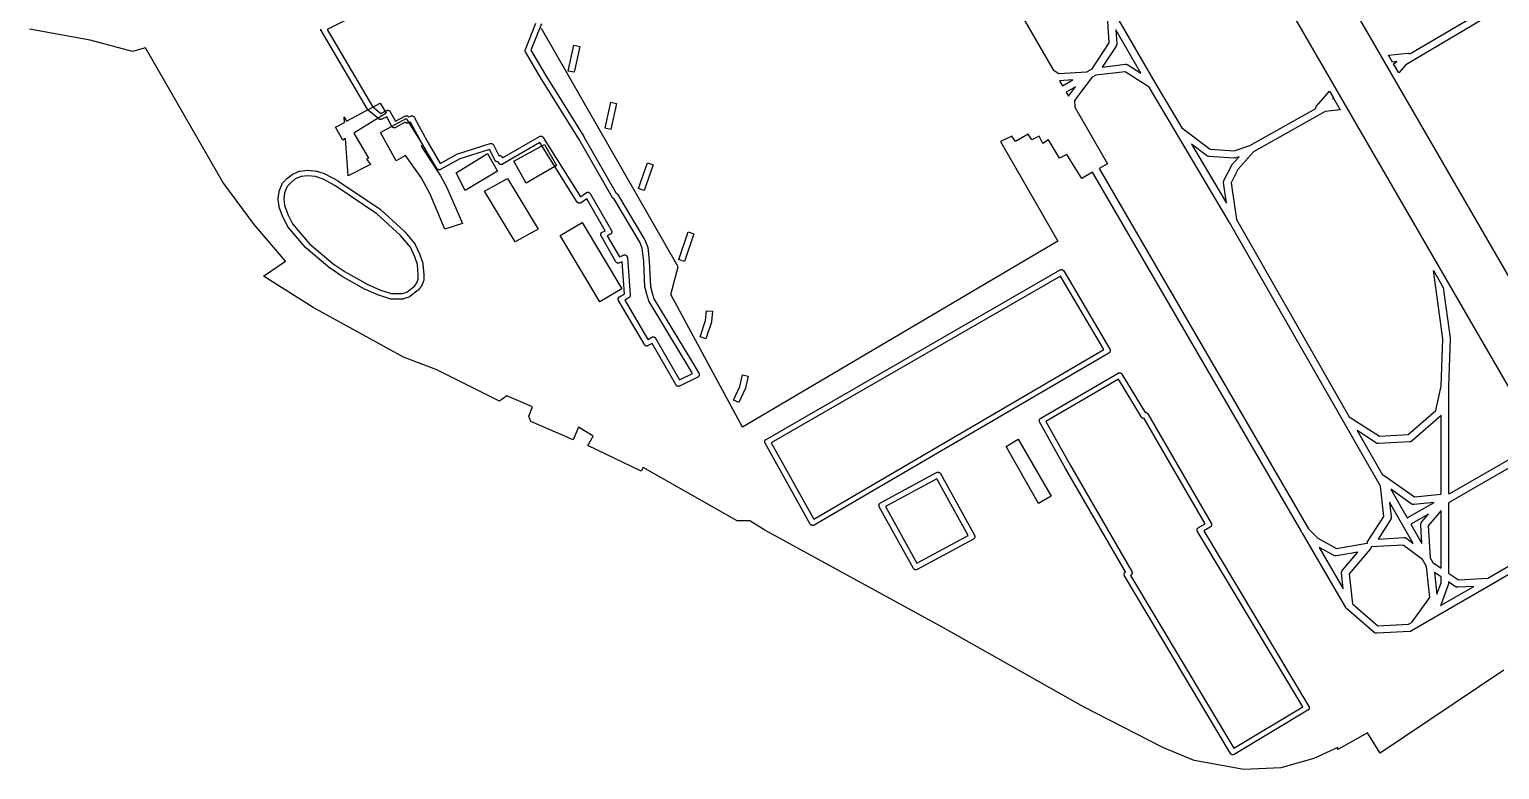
# Model space of a CAD drawing. Header units: millimetres. Extents: x 3 to 263, y 3 to 223.
# Drawn here: x 38.8 to 102.7, y 78.8 to 110.9 of the extents above; entities that cross this region are included whole.
import ezdxf

# ---------------------------------------------------------------- set-up
doc = ezdxf.new("R2010")
doc.units = ezdxf.units.MM
for name, color, linetype in [('CUT', 1, 'Continuous'), ('ENGRAVE_DARK', 7, 'Continuous'), ('ENGRAVE_LIGHT', 8, 'Continuous')]:
    doc.layers.add(name, color=color, linetype=linetype)

msp = doc.modelspace()

# ---------------------------------------------------------------- linework, layer by layer
at = {"layer": 'CUT'}
msp.add_lwpolyline([(102.84, 83.08), (97.48, 79.48), (96.92, 80.36), (95.64, 79.64), (95.64, 79.72), (94.6, 79.24), (93.16, 78.84), (91.56, 78.76), (89.4, 79.16), (88.04, 79.72), (84.6, 81.48), (78.52, 84.92), (70.76, 89.16), (70.12, 89.56), (69.56, 89.56), (65.48, 91.88), (65.4, 91.72), (63.08, 92.84), (63.32, 93.24), (62.68, 93.64), (62.44, 93.08), (60.6, 93.88), (60.52, 94.12), (60.68, 94.52), (59.56, 95), (59.24, 94.76), (56.52, 96.12), (55.08, 96.68), (51.16, 98.84), (49, 100.2), (49.96, 100.84), (48.6, 102.44), (47.24, 104.28), (43.88, 110.12), (43.32, 109.96), (41.48, 110.44), (38.84, 110.92)], dxfattribs=at)
at = {"layer": 'ENGRAVE_DARK'}
msp.add_lwpolyline([(64.539, 166.732), (112.097, 84.552), (112.061, 84.545), (112.061, 84.545), (111.766, 84.471), (111.709, 84.454), (111.423, 84.351), (111.369, 84.328), (111.094, 84.198), (111.042, 84.171), (110.781, 84.014), (110.732, 83.982), (110.487, 83.8), (110.442, 83.763), (110.216, 83.559), (110.175, 83.517), (110.021, 83.348), (62.463, 165.528)], dxfattribs=at)
for points in [[(62.233, 109.107), (62.473, 110.227), (62.727, 110.173), (62.487, 109.053), (62.233, 109.107)], [(52.448, 106.107), (52.122, 106.663), (52.514, 106.873), (52.497, 107.114), (52.609, 106.925), (54.073, 107.713), (54.327, 107.273), (52.92, 106.4), (53.56, 105.32), (53.48, 105.28), (53.64, 105.04), (52.673, 104.557), (52.562, 106.178), (52.448, 106.107)], [(64.073, 107.747), (64.327, 107.693), (64.087, 106.573), (63.833, 106.627), (64.073, 107.747)], [(55.843, 105.835), (56.68, 104.56), (56.96, 104.04), (57.64, 102.48), (56.88, 102.24), (56.24, 103.76), (55.84, 104.48), (55.163, 105.436), (54.76, 105.2), (54.08, 106.44), (55.2, 107.04), (55.92, 105.88), (55.843, 105.835)], [(58.72, 105.52), (59.16, 104.76), (57.76, 103.92), (57.36, 104.68), (58.72, 105.52)], [(59.866, 105.184), (61.2, 105.92), (61.72, 105), (60.4, 104.24), (59.866, 105.184)], [(65.678, 105.124), (65.922, 105.036), (65.522, 103.916), (65.278, 104.004), (65.678, 105.124)], [(59.92, 101.68), (58.6, 103.88), (59.6, 104.44), (60.92, 102.24), (59.92, 101.68)], [(61.88, 101.96), (62.84, 102.52), (64.56, 99.64), (63.6, 99.08), (61.88, 101.96)], [(67.037, 100.921), (67.437, 102.121), (67.683, 102.039), (67.283, 100.839), (67.037, 100.921)], [(68.449, 98.228), (68.447, 98.213), (68.443, 98.199), (68.203, 97.479), (67.957, 97.561), (68.192, 98.267), (68.231, 98.692), (68.489, 98.668), (68.449, 98.228)], [(69.927, 95.331), (69.923, 95.318), (69.918, 95.305), (69.638, 94.705), (69.402, 94.815), (69.676, 95.403), (69.793, 95.909), (70.047, 95.851), (69.927, 95.331)], [(83.2, 90.64), (82.64, 90.32), (81.24, 92.8), (81.76, 93.12), (83.2, 90.64)]]:
    msp.add_lwpolyline(points, close=True, dxfattribs=at)
at = {"layer": 'ENGRAVE_LIGHT'}
for points in [[(85.647, 111.508), (82.496, 116.958), (82.496, 116.959), (82.494, 116.96), (82.49, 116.964), (82.486, 116.968), (82.484, 116.97), (82.483, 116.971), (81.481, 118.05), (80.531, 118.196), (79.814, 117.981), (78.924, 116.868), (78.936, 116.675), (83.282, 109.157), (83.523, 109.003), (84.75, 109.075), (84.968, 109.2), (85.717, 110.324), (85.647, 111.508)], [(86.513, 109.382), (86.527, 109.375), (87.091, 109.012), (86.004, 110.891), (86.04, 110.289), (86.04, 110.275), (86.039, 110.26), (86.036, 110.245), (86.032, 110.231), (86.027, 110.217), (86.021, 110.204), (86.013, 110.191), (85.405, 109.279), (86.421, 109.399), (86.437, 109.4), (86.453, 109.399), (86.468, 109.397), (86.484, 109.394), (86.499, 109.389), (86.513, 109.382)], [(83.556, 108.684), (83.684, 108.462), (84.129, 108.718), (83.556, 108.684)], [(96.892, 88.598), (96.9, 88.599), (96.908, 88.6), (96.908, 88.6), (96.908, 88.6), (96.916, 88.6), (96.92, 88.6), (96.92, 88.602), (96.92, 88.607), (96.92, 88.61), (96.921, 88.613), (96.921, 88.618), (96.922, 88.622), (96.922, 88.625), (96.923, 88.628), (96.924, 88.633), (96.925, 88.638), (96.925, 88.641), (96.926, 88.644), (96.928, 88.648), (96.929, 88.653), (96.93, 88.656), (96.931, 88.659), (96.933, 88.663), (96.935, 88.667), (96.936, 88.67), (96.938, 88.673), (96.94, 88.677), (96.942, 88.681), (96.944, 88.684), (96.945, 88.687), (97.635, 89.759), (97.488, 91.079), (90.942, 102.519), (87.442, 108.406), (86.402, 109.074), (85.131, 108.925), (84.976, 108.836), (84.976, 108.835), (84.973, 108.831), (84.969, 108.826), (84.968, 108.824), (84.967, 108.822), (84.203, 107.83), (84.221, 107.535), (85.64, 105.08), (85.272, 104.869), (94.362, 89.224), (94.777, 88.809), (95.587, 88.367), (96.892, 88.598)], [(83.844, 108.185), (83.943, 108.016), (84.254, 108.421), (83.844, 108.185)], [(89.944, 105.432), (89.291, 105.922), (90.808, 103.37), (90.682, 104.257), (90.68, 104.273), (90.68, 104.29), (90.682, 104.306), (90.685, 104.321), (90.69, 104.337), (90.697, 104.352), (91.017, 104.992), (91.024, 105.004), (91.032, 105.016), (91.041, 105.027), (91.356, 105.377), (91.211, 105.328), (91.195, 105.324), (91.18, 105.321), (91.164, 105.32), (91.149, 105.32), (90.029, 105.4), (90.013, 105.402), (89.999, 105.405), (89.984, 105.41), (89.97, 105.416), (89.957, 105.423), (89.944, 105.432)], [(49.847, 102.759), (49.687, 103.199), (49.683, 103.212), (49.681, 103.225), (49.641, 103.545), (49.64, 103.556), (49.64, 103.566), (49.641, 103.577), (49.681, 103.857), (49.684, 103.87), (49.688, 103.882), (49.808, 104.202), (49.813, 104.214), (49.819, 104.225), (49.827, 104.235), (49.835, 104.245), (50.035, 104.445), (50.045, 104.454), (50.245, 104.614), (50.254, 104.62), (50.263, 104.626), (50.273, 104.63), (50.553, 104.75), (50.563, 104.754), (50.574, 104.757), (50.585, 104.759), (50.905, 104.799), (50.919, 104.8), (50.933, 104.799), (51.293, 104.759), (51.306, 104.757), (51.318, 104.754), (51.678, 104.634), (51.688, 104.63), (51.697, 104.626), (52.217, 104.346), (52.227, 104.34), (54.067, 103.1), (54.074, 103.094), (54.081, 103.088), (55.121, 102.128), (55.132, 102.118), (55.572, 101.598), (55.578, 101.589), (55.584, 101.579), (55.589, 101.57), (55.789, 101.13), (55.794, 101.118), (55.914, 100.758), (55.918, 100.744), (55.92, 100.73), (55.96, 100.25), (55.96, 100.24), (55.96, 100.04), (55.959, 100.029), (55.958, 100.017), (55.955, 100.006), (55.951, 99.995), (55.871, 99.795), (55.867, 99.786), (55.862, 99.777), (55.856, 99.768), (55.736, 99.608), (55.729, 99.6), (55.722, 99.592), (55.714, 99.585), (55.354, 99.305), (55.343, 99.298), (55.331, 99.291), (55.318, 99.286), (55.078, 99.206), (55.066, 99.203), (55.053, 99.201), (55.04, 99.2), (54.52, 99.2), (54.507, 99.201), (54.494, 99.203), (54.482, 99.206), (54.002, 99.366), (53.993, 99.37), (53.433, 99.61), (53.421, 99.615), (52.421, 100.175), (52.412, 100.181), (51.892, 100.541), (51.882, 100.548), (50.842, 101.428), (50.836, 101.435), (50.829, 101.442), (50.069, 102.322), (50.063, 102.329), (50.057, 102.338), (50.053, 102.346), (49.853, 102.746), (49.847, 102.759)], [(55.554, 99.765), (55.654, 99.899), (55.72, 100.063), (55.72, 100.235), (55.682, 100.696), (55.568, 101.036), (55.378, 101.455), (54.953, 101.957), (53.925, 102.906), (52.098, 104.137), (51.592, 104.409), (51.254, 104.522), (50.921, 104.559), (50.632, 104.523), (50.382, 104.416), (50.2, 104.27), (50.023, 104.094), (49.917, 103.81), (49.881, 103.559), (49.917, 103.268), (50.07, 102.847), (50.261, 102.467), (51.005, 101.606), (52.033, 100.735), (52.544, 100.382), (53.533, 99.828), (54.083, 99.592), (54.539, 99.44), (55.021, 99.44), (55.223, 99.507), (55.554, 99.765)], [(72.808, 89.364), (72.797, 89.368), (72.786, 89.373), (72.776, 89.379), (72.766, 89.386), (72.757, 89.393), (72.749, 89.402), (72.741, 89.411), (72.735, 89.422), (70.775, 92.942), (70.77, 92.952), (70.766, 92.963), (70.763, 92.974), (70.761, 92.986), (70.76, 92.997), (70.76, 93.009), (70.762, 93.021), (70.764, 93.032), (70.768, 93.043), (70.773, 93.054), (70.778, 93.064), (70.785, 93.073), (70.793, 93.082), (70.801, 93.09), (70.81, 93.098), (70.82, 93.104), (83.58, 100.464), (83.59, 100.469), (83.601, 100.474), (83.613, 100.477), (83.624, 100.479), (83.636, 100.48), (83.648, 100.48), (83.659, 100.478), (83.671, 100.476), (83.682, 100.472), (83.693, 100.468), (83.703, 100.462), (83.712, 100.456), (83.721, 100.448), (83.73, 100.44), (83.737, 100.431), (83.743, 100.421), (85.743, 97.021), (85.749, 97.01), (85.753, 96.999), (85.757, 96.988), (85.759, 96.977), (85.76, 96.965), (85.76, 96.953), (85.759, 96.941), (85.756, 96.93), (85.753, 96.918), (85.748, 96.908), (85.742, 96.897), (85.736, 96.888), (85.728, 96.878), (85.72, 96.87), (85.71, 96.863), (85.701, 96.856), (72.901, 89.376), (72.89, 89.371), (72.879, 89.366), (72.867, 89.363), (72.856, 89.361), (72.844, 89.36), (72.832, 89.36), (72.82, 89.362), (72.808, 89.364)], [(72.885, 89.645), (85.476, 97.003), (83.597, 100.197), (71.042, 92.955), (72.885, 89.645)], [(87.353, 94.255), (87.362, 94.248), (87.37, 94.239), (87.377, 94.23), (87.384, 94.22), (90.144, 89.46), (90.149, 89.45), (90.154, 89.439), (90.157, 89.428), (90.159, 89.416), (90.16, 89.404), (90.16, 89.393), (90.158, 89.381), (90.156, 89.369), (90.152, 89.358), (90.148, 89.347), (90.142, 89.337), (90.136, 89.327), (90.128, 89.318), (90.12, 89.31), (90.111, 89.303), (90.101, 89.296), (89.815, 89.129), (94.383, 81.502), (94.388, 81.491), (94.393, 81.48), (94.396, 81.469), (94.399, 81.458), (94.4, 81.446), (94.4, 81.434), (94.399, 81.422), (94.396, 81.411), (94.393, 81.4), (94.388, 81.389), (94.383, 81.378), (94.376, 81.369), (94.369, 81.359), (94.361, 81.351), (94.352, 81.344), (94.342, 81.337), (91.142, 79.417), (91.131, 79.412), (91.12, 79.407), (91.109, 79.404), (91.098, 79.401), (91.086, 79.4), (91.074, 79.4), (91.062, 79.401), (91.051, 79.404), (91.039, 79.407), (91.029, 79.412), (91.018, 79.417), (91.008, 79.424), (90.999, 79.431), (90.991, 79.44), (90.983, 79.449), (90.977, 79.459), (86.377, 87.179), (86.371, 87.189), (86.367, 87.2), (86.363, 87.211), (86.361, 87.223), (86.36, 87.235), (86.36, 87.246), (86.361, 87.258), (86.364, 87.27), (86.367, 87.281), (86.372, 87.292), (86.377, 87.302), (86.384, 87.312), (86.392, 87.321), (86.4, 87.33), (86.409, 87.337), (86.419, 87.343), (86.428, 87.349), (83.821, 91.845), (83.82, 91.847), (82.695, 93.862), (82.69, 93.872), (82.686, 93.883), (82.683, 93.894), (82.681, 93.906), (82.68, 93.917), (82.68, 93.929), (82.682, 93.94), (82.684, 93.952), (82.688, 93.963), (82.693, 93.973), (82.698, 93.984), (82.705, 93.993), (82.712, 94.002), (82.721, 94.01), (82.73, 94.017), (82.74, 94.024), (86.1, 95.984), (86.11, 95.989), (86.121, 95.993), (86.132, 95.997), (86.143, 95.999), (86.155, 96), (86.167, 96), (86.178, 95.999), (86.19, 95.996), (86.201, 95.993), (86.212, 95.988), (86.222, 95.983), (86.231, 95.976), (86.241, 95.969), (86.249, 95.961), (86.256, 95.952), (86.263, 95.942), (87.268, 94.279), (87.275, 94.28), (87.287, 94.28), (87.299, 94.278), (87.311, 94.276), (87.322, 94.272), (87.333, 94.268), (87.343, 94.262), (87.353, 94.255)], [(87.149, 94.029), (87.14, 94.036), (87.132, 94.045), (87.125, 94.054), (87.118, 94.063), (86.118, 95.717), (82.962, 93.876), (84.029, 91.965), (86.695, 87.366), (86.701, 87.355), (86.705, 87.344), (86.708, 87.333), (86.71, 87.322), (86.711, 87.31), (86.711, 87.298), (86.71, 87.287), (86.708, 87.275), (86.704, 87.264), (86.699, 87.253), (86.694, 87.243), (86.687, 87.233), (86.68, 87.224), (86.671, 87.216), (86.662, 87.209), (86.652, 87.202), (86.645, 87.198), (91.121, 79.685), (94.115, 81.481), (89.546, 89.109), (89.541, 89.12), (89.536, 89.131), (89.533, 89.142), (89.531, 89.154), (89.53, 89.166), (89.53, 89.177), (89.531, 89.189), (89.533, 89.201), (89.537, 89.212), (89.541, 89.223), (89.547, 89.233), (89.554, 89.243), (89.561, 89.252), (89.57, 89.261), (89.579, 89.268), (89.589, 89.275), (89.876, 89.443), (87.231, 94.006), (87.226, 94.005), (87.214, 94.006), (87.203, 94.007), (87.191, 94.009), (87.18, 94.012), (87.169, 94.017), (87.159, 94.022), (87.149, 94.029)], [(98.799, 93.005), (98.784, 93.002), (98.769, 93), (97.409, 92.92), (97.393, 92.92), (97.376, 92.922), (97.359, 92.925), (97.343, 92.93), (97.328, 92.937), (97.313, 92.946), (96.48, 93.485), (97.582, 91.558), (97.595, 91.556), (97.61, 91.552), (97.625, 91.546), (97.639, 91.539), (97.652, 91.531), (98.963, 90.605), (100.12, 90.721), (100.12, 94.137), (98.865, 93.04), (98.854, 93.03), (98.841, 93.022), (98.828, 93.015), (98.814, 93.009), (98.799, 93.005)], [(77.286, 87.445), (77.275, 87.449), (77.265, 87.454), (77.254, 87.459), (77.245, 87.466), (77.236, 87.474), (77.228, 87.483), (77.221, 87.492), (77.215, 87.502), (75.735, 90.182), (75.73, 90.193), (75.726, 90.204), (75.723, 90.215), (75.721, 90.227), (75.72, 90.239), (75.72, 90.251), (75.722, 90.262), (75.725, 90.274), (75.729, 90.285), (75.734, 90.296), (75.74, 90.306), (75.747, 90.315), (75.755, 90.324), (75.763, 90.332), (75.773, 90.339), (75.783, 90.346), (78.223, 91.666), (78.233, 91.671), (78.244, 91.675), (78.256, 91.678), (78.267, 91.679), (78.279, 91.68), (78.291, 91.68), (78.302, 91.678), (78.314, 91.675), (78.325, 91.671), (78.335, 91.666), (78.346, 91.661), (78.355, 91.654), (78.364, 91.646), (78.372, 91.637), (78.379, 91.628), (78.385, 91.618), (79.865, 88.938), (79.87, 88.927), (79.874, 88.916), (79.877, 88.905), (79.879, 88.893), (79.88, 88.881), (79.88, 88.869), (79.878, 88.858), (79.875, 88.846), (79.871, 88.835), (79.866, 88.824), (79.86, 88.814), (79.853, 88.805), (79.845, 88.796), (79.837, 88.788), (79.827, 88.781), (79.817, 88.774), (77.377, 87.454), (77.367, 87.449), (77.356, 87.445), (77.344, 87.442), (77.333, 87.441), (77.321, 87.44), (77.309, 87.44), (77.298, 87.442), (77.286, 87.445)], [(77.368, 87.722), (79.596, 88.928), (78.232, 91.398), (76.004, 90.192), (77.368, 87.722)], [(98.92, 90.28), (98.903, 90.281), (98.887, 90.283), (98.871, 90.288), (98.856, 90.293), (98.842, 90.301), (98.828, 90.309), (97.937, 90.938), (98.65, 89.693), (99.827, 90.37), (98.936, 90.281), (98.92, 90.28)], [(97.384, 88.777), (98.511, 88.84), (98.527, 88.84), (98.543, 88.838), (98.559, 88.835), (98.574, 88.831), (98.589, 88.825), (98.603, 88.817), (98.616, 88.808), (98.916, 88.583), (97.888, 90.38), (97.959, 89.738), (97.96, 89.722), (97.959, 89.707), (97.957, 89.691), (97.954, 89.676), (97.949, 89.661), (97.942, 89.647), (97.935, 89.633), (97.384, 88.777)], [(99.64, 87.967), (99.64, 87.962), (99.76, 87.752), (100.12, 87.512), (100.12, 90.014), (99.563, 89.346), (99.64, 87.969), (99.64, 87.968), (99.64, 87.967)], [(99.24, 89.406), (99.241, 89.421), (99.244, 89.436), (99.248, 89.45), (99.253, 89.464), (99.26, 89.478), (99.268, 89.49), (99.277, 89.502), (99.568, 89.852), (98.809, 89.415), (99.285, 88.582), (99.24, 89.391), (99.24, 89.406)], [(95.588, 88.042), (95.573, 88.04), (95.557, 88.04), (95.542, 88.041), (95.527, 88.044), (95.512, 88.047), (95.497, 88.053), (95.483, 88.06), (94.832, 88.415), (95.877, 86.616), (95.801, 87.302), (95.8, 87.319), (95.801, 87.335), (95.803, 87.351), (95.807, 87.367), (95.813, 87.383), (95.82, 87.397), (95.829, 87.411), (95.839, 87.424), (96.508, 88.205), (95.588, 88.042)], [(97.079, 88.421), (97.079, 88.421), (97.078, 88.413), (97.076, 88.405), (97.076, 88.405), (97.076, 88.405), (97.074, 88.398), (97.072, 88.39), (97.072, 88.39), (97.072, 88.39), (97.069, 88.383), (97.066, 88.376), (97.066, 88.376), (97.066, 88.376), (97.063, 88.369), (97.059, 88.362), (97.059, 88.362), (97.059, 88.362), (97.055, 88.355), (97.051, 88.348), (97.051, 88.348), (97.051, 88.348), (97.046, 88.342), (97.041, 88.336), (96.127, 87.269), (96.272, 85.96), (97.376, 85.003), (98.713, 85.078), (98.866, 85.167), (98.866, 85.167), (98.87, 85.173), (99.634, 86.243), (99.485, 87.589), (99.317, 87.882), (98.471, 88.517), (97.089, 88.44), (97.086, 88.44), (97.083, 88.44), (97.08, 88.44), (97.08, 88.437), (97.08, 88.437), (97.08, 88.437), (97.079, 88.429), (97.079, 88.421), (97.079, 88.421)], [(100.12, 86.868), (100.12, 87.128), (99.837, 87.316), (99.941, 86.377), (100.12, 86.868)], [(100.11, 85.905), (100.104, 85.891), (100.101, 85.886), (101.537, 86.721), (100.849, 86.68), (100.835, 86.68), (100.82, 86.681), (100.805, 86.684), (100.791, 86.688), (100.777, 86.693), (100.764, 86.699), (100.751, 86.707), (100.44, 86.914), (100.44, 86.84), (100.439, 86.826), (100.438, 86.812), (100.435, 86.799), (100.43, 86.785), (100.11, 85.905)]]:
    msp.add_lwpolyline(points, close=True, dxfattribs=at)
for points in [[(61.071, 111.155), (60.613, 110.01), (61.236, 108.952), (62.907, 106.255), (62.909, 106.251), (64.306, 103.807), (64.316, 103.803), (64.327, 103.797), (64.337, 103.791), (64.347, 103.783), (64.355, 103.775), (64.363, 103.765), (64.37, 103.755), (65.543, 101.781), (65.55, 101.767), (65.67, 101.487), (65.674, 101.476), (65.677, 101.465), (65.679, 101.453), (65.746, 100.853), (65.747, 100.846), (65.799, 99.74), (65.875, 99.473), (65.951, 99.209), (67.471, 96.707), (67.477, 96.697), (67.482, 96.686), (67.485, 96.674), (67.487, 96.662), (67.488, 96.661), (67.902, 95.983), (67.908, 95.972), (67.913, 95.962), (67.916, 95.95), (67.918, 95.939), (67.92, 95.927), (67.92, 95.916), (67.919, 95.904), (67.917, 95.893), (67.914, 95.881), (67.909, 95.87), (67.904, 95.86), (67.898, 95.85), (67.89, 95.841), (67.882, 95.833), (67.873, 95.825), (67.864, 95.818), (67.854, 95.813), (67.067, 95.419), (67.056, 95.414), (67.044, 95.411), (67.033, 95.408), (67.02, 95.407), (67.008, 95.407), (66.996, 95.408), (66.984, 95.41), (66.973, 95.414), (66.962, 95.418), (66.951, 95.424), (66.941, 95.431), (66.932, 95.439), (66.923, 95.447), (66.916, 95.457), (66.909, 95.467), (65.875, 97.276), (65.7, 97.176), (65.689, 97.171), (65.678, 97.166), (65.667, 97.163), (65.655, 97.161), (65.644, 97.16), (65.632, 97.16), (65.62, 97.162), (65.609, 97.164), (65.598, 97.168), (65.587, 97.172), (65.577, 97.178), (65.567, 97.185), (65.558, 97.192), (65.55, 97.201), (65.543, 97.21), (65.536, 97.22), (64.416, 99.14), (64.411, 99.15), (64.406, 99.161), (64.403, 99.172), (64.401, 99.184), (64.4, 99.196), (64.4, 99.208), (64.402, 99.219), (64.404, 99.231), (64.408, 99.242), (64.412, 99.253), (64.418, 99.264), (64.425, 99.273), (64.433, 99.282), (64.441, 99.29), (64.45, 99.298), (64.46, 99.304), (64.675, 99.427), (64.573, 100.823), (64.447, 100.77), (64.436, 100.766), (64.425, 100.763), (64.414, 100.761), (64.402, 100.76), (64.39, 100.76), (64.379, 100.762), (64.367, 100.765), (64.356, 100.768), (64.346, 100.773), (64.336, 100.779), (64.326, 100.785), (64.317, 100.793), (64.309, 100.801), (64.302, 100.811), (64.296, 100.82), (63.656, 101.94), (63.651, 101.951), (63.646, 101.961), (63.643, 101.972), (63.641, 101.984), (63.64, 101.995), (63.64, 102.007), (63.641, 102.018), (63.644, 102.029), (63.647, 102.04), (63.651, 102.051), (63.657, 102.061), (63.663, 102.071), (63.67, 102.08), (63.678, 102.088), (63.687, 102.095), (63.696, 102.102), (63.706, 102.107), (63.833, 102.17), (63.04, 103.549), (62.787, 103.38), (62.776, 103.374), (62.765, 103.369), (62.754, 103.365), (62.742, 103.362), (62.731, 103.36), (62.719, 103.36), (62.707, 103.361), (62.695, 103.363), (62.683, 103.366), (62.672, 103.37), (62.661, 103.375), (62.651, 103.382), (62.642, 103.389), (62.633, 103.397), (62.625, 103.406), (62.618, 103.416), (61, 105.998), (59.38, 105.056), (59.37, 105.051), (59.359, 105.047), (59.348, 105.043), (59.337, 105.041), (59.326, 105.04), (59.314, 105.04), (59.303, 105.041), (59.291, 105.044), (59.28, 105.047), (59.269, 105.051), (59.259, 105.056), (59.25, 105.063), (59.241, 105.07), (59.232, 105.078), (59.225, 105.087), (59.218, 105.096), (59.213, 105.106), (59.185, 105.163), (59.18, 105.162), (59.169, 105.16), (59.157, 105.16), (59.145, 105.161), (59.133, 105.163), (59.122, 105.166), (59.111, 105.17), (59.101, 105.176), (59.091, 105.182), (59.081, 105.189), (59.073, 105.197), (59.065, 105.206), (59.058, 105.216), (59.053, 105.226), (58.818, 105.695), (57.527, 105.289), (56.685, 104.83), (56.675, 104.825), (56.664, 104.821), (56.653, 104.818), (56.641, 104.816), (56.63, 104.815), (56.618, 104.815), (56.607, 104.817), (56.596, 104.819), (56.585, 104.823), (56.574, 104.828), (56.564, 104.833), (56.555, 104.84), (56.546, 104.847), (56.538, 104.855), (56.531, 104.864), (56.524, 104.874), (55.897, 105.939), (55.894, 105.943), (55.385, 106.889), (55.285, 106.849), (55.273, 106.845), (55.262, 106.842), (55.25, 106.84), (55.238, 106.84), (55.226, 106.841), (55.214, 106.843), (55.203, 106.846), (55.192, 106.85), (55.181, 106.855), (55.171, 106.862), (55.162, 106.869), (55.153, 106.877), (55.152, 106.878), (54.737, 106.654), (54.726, 106.649), (54.715, 106.645), (54.704, 106.642), (54.692, 106.641), (54.68, 106.64), (54.669, 106.641), (54.657, 106.642), (54.646, 106.645), (54.634, 106.649), (54.624, 106.654), (54.614, 106.66), (54.604, 106.667), (54.595, 106.675), (54.587, 106.684), (54.58, 106.693), (54.574, 106.703), (54.35, 107.121), (54.134, 107.013), (54.123, 107.008), (54.112, 107.004), (54.101, 107.002), (54.09, 107), (54.078, 107), (54.067, 107.001), (54.055, 107.003), (54.044, 107.005), (54.033, 107.009), (54.023, 107.014), (54.013, 107.02), (54.004, 107.027), (53.564, 107.387), (53.556, 107.394), (53.549, 107.402), (53.542, 107.41), (53.536, 107.419), (51.496, 110.899), (51.491, 110.91), (51.487, 110.92)], [(52.888, 111.47), (51.768, 110.91), (53.733, 107.559), (54.096, 107.262), (54.346, 107.387), (54.357, 107.392), (54.368, 107.396), (54.379, 107.398), (54.391, 107.4), (54.402, 107.4), (54.414, 107.399), (54.425, 107.397), (54.436, 107.394), (54.447, 107.39), (54.457, 107.385), (54.467, 107.379), (54.477, 107.372), (54.485, 107.365), (54.493, 107.356), (54.5, 107.347), (54.506, 107.337), (54.729, 106.923), (55.143, 107.146), (55.154, 107.151), (55.165, 107.155), (55.177, 107.158), (55.189, 107.159), (55.201, 107.16), (55.213, 107.159), (55.225, 107.157), (55.236, 107.154), (55.247, 107.15), (55.258, 107.145), (55.268, 107.139), (55.278, 107.131), (55.287, 107.123), (55.295, 107.114), (55.296, 107.112), (55.395, 107.151), (55.406, 107.155), (55.418, 107.158), (55.429, 107.16), (55.441, 107.16), (55.453, 107.159), (55.464, 107.158), (55.475, 107.155), (55.486, 107.151), (55.497, 107.146), (55.507, 107.14), (55.516, 107.133), (55.525, 107.125), (55.533, 107.116), (55.54, 107.107), (55.546, 107.097), (56.105, 106.059), (56.672, 105.096), (57.423, 105.505), (57.433, 105.51), (57.444, 105.514), (58.844, 105.954), (58.856, 105.958), (58.868, 105.959), (58.88, 105.96), (58.892, 105.959), (58.904, 105.958), (58.916, 105.955), (58.927, 105.95), (58.938, 105.945), (58.948, 105.939), (58.958, 105.931), (58.966, 105.923), (58.974, 105.914), (58.981, 105.904), (58.987, 105.894), (59.215, 105.437), (59.22, 105.438), (59.231, 105.44), (59.243, 105.44), (59.255, 105.439), (59.267, 105.437), (59.278, 105.434), (59.289, 105.43), (59.299, 105.424), (59.309, 105.418), (59.319, 105.411), (59.327, 105.403), (59.335, 105.394), (59.342, 105.384), (59.347, 105.374), (59.37, 105.328), (60.98, 106.264), (60.99, 106.269), (61.001, 106.273), (61.012, 106.277), (61.023, 106.279), (61.034, 106.28), (61.046, 106.28), (61.057, 106.279), (61.069, 106.276), (61.08, 106.273), (61.09, 106.269), (61.101, 106.264), (61.11, 106.257), (61.119, 106.25), (61.128, 106.242), (61.135, 106.233), (61.142, 106.224), (62.756, 103.648), (63.013, 103.82), (63.023, 103.826), (63.034, 103.831), (63.045, 103.835), (63.056, 103.838), (63.067, 103.839), (63.079, 103.84), (63.09, 103.84), (63.102, 103.838), (63.113, 103.835), (63.124, 103.832), (63.134, 103.827), (63.145, 103.821), (63.154, 103.815), (63.163, 103.807), (63.171, 103.799), (63.178, 103.79), (63.184, 103.78), (64.104, 102.18), (64.109, 102.17), (64.114, 102.159), (64.117, 102.148), (64.119, 102.137), (64.12, 102.125), (64.12, 102.114), (64.119, 102.102), (64.116, 102.091), (64.113, 102.08), (64.109, 102.069), (64.103, 102.059), (64.097, 102.049), (64.09, 102.041), (64.082, 102.032), (64.073, 102.025), (64.064, 102.018), (64.054, 102.013), (63.927, 101.949), (64.451, 101.032), (64.633, 101.11), (64.644, 101.114), (64.656, 101.117), (64.667, 101.119), (64.679, 101.12), (64.691, 101.119), (64.703, 101.118), (64.715, 101.115), (64.726, 101.111), (64.737, 101.106), (64.747, 101.099), (64.757, 101.092), (64.766, 101.084), (64.774, 101.075), (64.781, 101.065), (64.787, 101.055), (64.792, 101.044), (64.796, 101.032), (64.798, 101.021), (64.8, 101.009), (64.92, 99.369), (64.92, 99.356), (64.919, 99.344), (64.917, 99.332), (64.913, 99.32), (64.909, 99.309), (64.903, 99.298), (64.896, 99.288), (64.888, 99.279), (64.879, 99.27), (64.87, 99.262), (64.86, 99.256), (64.685, 99.156), (65.684, 97.443), (65.86, 97.544), (65.871, 97.55), (65.882, 97.554), (65.893, 97.557), (65.905, 97.559), (65.917, 97.56), (65.928, 97.56), (65.94, 97.558), (65.952, 97.556), (65.963, 97.552), (65.974, 97.547), (65.984, 97.542), (65.993, 97.535), (66.002, 97.527), (66.011, 97.519), (66.018, 97.509), (66.024, 97.5), (67.061, 95.685), (67.629, 95.969), (67.258, 96.577), (67.252, 96.588), (67.247, 96.599), (67.244, 96.611), (67.241, 96.622), (67.241, 96.624), (65.737, 99.098), (65.732, 99.107), (65.728, 99.117), (65.725, 99.127), (65.645, 99.407), (65.565, 99.687), (65.562, 99.701), (65.56, 99.714), (65.507, 100.831), (65.443, 101.409), (65.333, 101.665), (64.203, 103.566), (64.195, 103.569), (64.185, 103.573), (64.175, 103.579), (64.166, 103.586), (64.157, 103.593), (64.149, 103.602), (64.142, 103.611), (64.136, 103.62), (62.702, 106.13), (61.031, 108.827), (61.029, 108.829), (60.377, 109.939), (60.371, 109.95), (60.366, 109.961), (60.363, 109.973), (60.361, 109.985), (60.36, 109.997), (60.36, 110.009), (60.362, 110.021), (60.365, 110.033), (60.369, 110.045), (60.826, 111.187)], [(85.962, 111.603), (87.698, 108.601), (88.862, 106.644), (90.098, 105.716), (91.14, 105.642), (91.815, 105.867), (94.68, 107.484), (94.68, 107.489), (94.681, 107.495), (94.681, 107.497), (94.681, 107.499), (94.682, 107.505), (94.683, 107.51), (94.683, 107.512), (94.684, 107.515), (94.685, 107.52), (94.687, 107.525), (94.687, 107.528), (94.688, 107.53), (94.69, 107.535), (94.692, 107.54), (94.693, 107.542), (94.694, 107.544), (94.696, 107.549), (94.698, 107.554), (94.7, 107.556), (94.701, 107.558), (94.704, 107.563), (94.706, 107.568), (94.708, 107.57), (94.709, 107.572), (94.712, 107.576), (94.716, 107.581), (94.717, 107.582), (94.719, 107.584), (95.274, 108.232), (95.444, 107.938), (95.406, 107.894), (95.454, 107.921), (95.747, 107.415), (95.084, 107.345), (91.981, 105.594), (91.293, 104.829), (91.005, 104.253), (91.234, 102.653), (96.134, 94.09), (97.443, 93.243), (98.696, 93.317), (99.895, 94.365), (100.121, 95.42), (100.2, 97.472), (99.786, 100.435), (100.212, 99.699), (100.518, 97.502), (100.52, 97.488), (100.52, 97.474), (100.44, 95.397), (100.44, 90.753), (100.504, 90.759), (100.505, 90.759), (103.418, 92.433)], [(101.888, 111.328), (98.586, 109.369), (98.282, 109.023), (98.05, 109.424), (98.202, 109.514), (98.009, 109.495), (97.833, 109.8), (98.665, 109.879), (98.667, 109.879), (98.669, 109.88), (98.675, 109.88), (98.681, 109.88), (98.683, 109.88), (98.685, 109.88), (98.691, 109.879), (98.696, 109.879), (98.698, 109.879), (98.701, 109.879), (98.706, 109.878), (98.712, 109.877), (98.714, 109.876), (98.716, 109.876), (98.722, 109.874), (98.727, 109.873), (98.729, 109.872), (98.731, 109.872), (98.736, 109.87), (98.742, 109.868), (98.744, 109.867), (98.746, 109.866), (98.751, 109.863), (98.756, 109.861), (98.758, 109.86), (98.76, 109.859), (98.765, 109.856), (98.769, 109.853), (98.771, 109.851), (98.771, 109.851), (101.667, 111.568)], [(105.688, 88.766), (102.297, 86.793), (102.297, 86.792), (102.284, 86.784), (102.27, 86.776), (102.264, 86.774), (98.84, 84.782), (98.835, 84.779), (98.829, 84.776), (98.828, 84.775), (98.827, 84.774), (98.821, 84.772), (98.815, 84.77), (98.813, 84.769), (98.812, 84.769), (98.806, 84.767), (98.8, 84.765), (98.798, 84.765), (98.797, 84.764), (98.791, 84.763), (98.784, 84.762), (98.783, 84.762), (98.781, 84.761), (98.775, 84.761), (98.769, 84.76), (97.329, 84.68), (97.313, 84.68), (97.298, 84.681), (97.283, 84.684), (97.268, 84.689), (97.254, 84.694), (97.24, 84.701), (97.227, 84.71), (97.215, 84.719), (96.015, 85.759), (96.013, 85.761), (96.011, 85.763), (96.01, 85.764), (96.008, 85.765), (96.006, 85.768), (96.004, 85.77), (96.002, 85.772), (96, 85.774), (95.999, 85.776), (95.998, 85.777), (95.996, 85.779), (95.994, 85.782), (95.992, 85.784), (95.99, 85.786), (95.989, 85.788), (95.988, 85.789), (95.986, 85.792), (95.985, 85.795), (95.983, 85.797), (95.982, 85.8), (94.106, 89.028), (94.087, 89.047), (94.076, 89.058), (94.067, 89.071), (94.059, 89.085), (94.052, 89.099), (94.047, 89.114), (94.043, 89.129), (94.042, 89.139), (84.994, 104.711), (84.52, 104.44), (83.88, 105.48), (83.56, 105.32), (83.08, 106.12), (82.84, 105.96), (82.68, 106.28), (82.36, 106.12), (82.2, 106.36), (81.64, 106.04), (81.48, 106.28), (81, 106.04), (83.48, 101.72), (69.8, 93.64), (66.68, 99.4), (67, 100.6), (61.077, 110.955)], [(103.932, 92.36), (100.44, 90.353), (100.44, 87.299), (100.884, 87.003), (102.15, 87.077), (105.534, 89.047)]]:
    msp.add_lwpolyline(points, dxfattribs=at)

doc.saveas('drawing.dxf')
